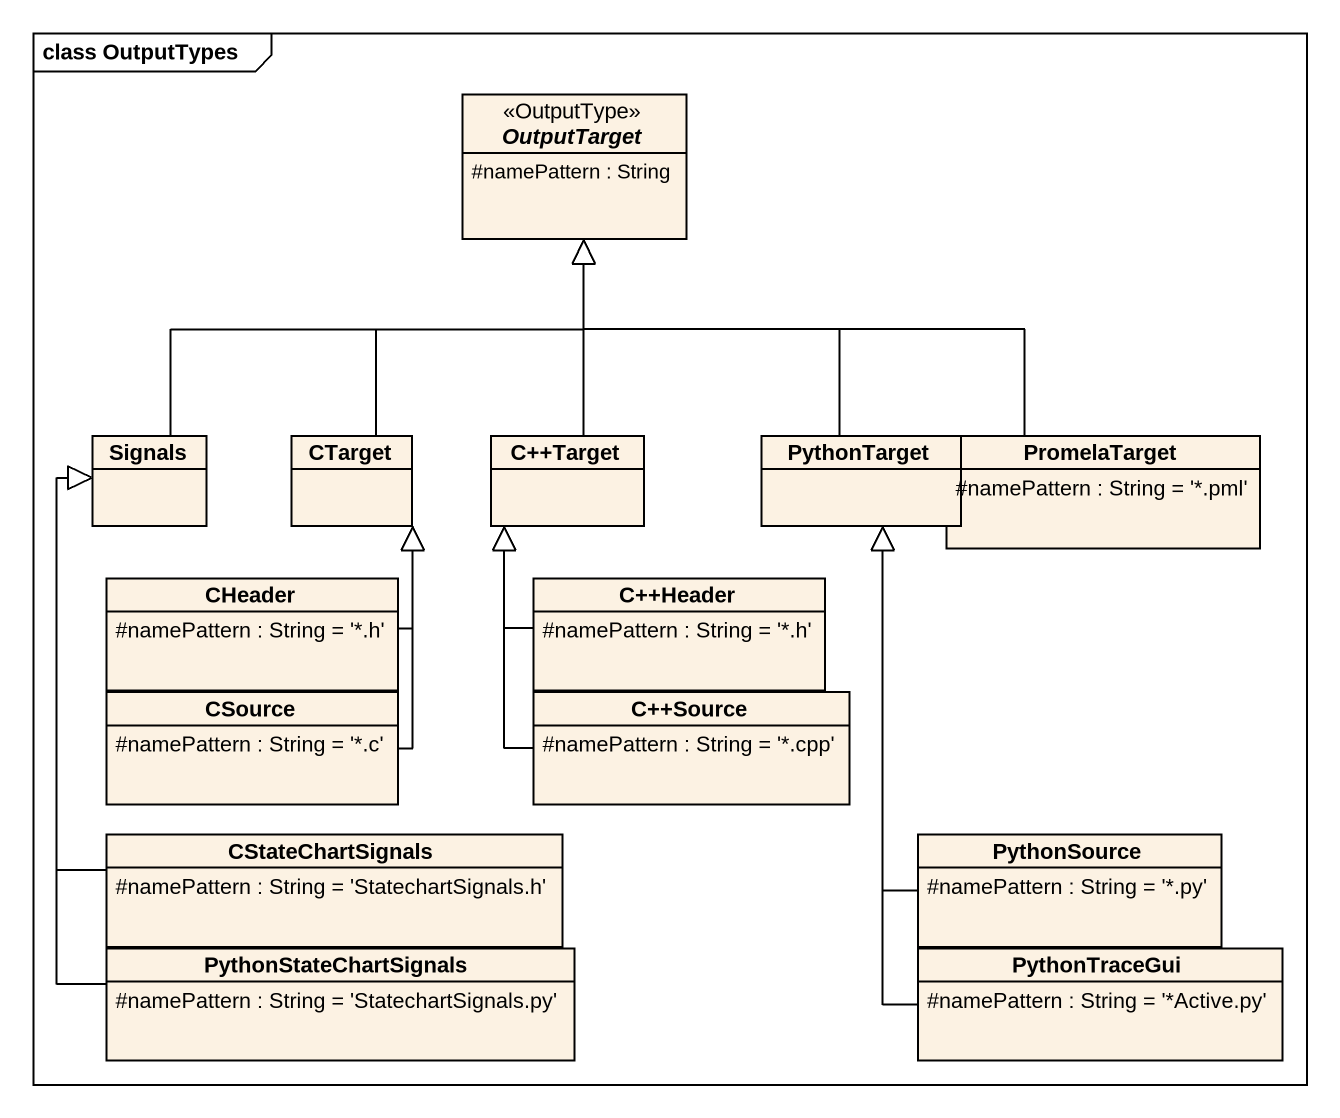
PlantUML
@startuml
mainframe class OutputTypes
hide circle
hide empty members
skinparam classAttributeIconSize 0
abstract class OutputTarget <<OutputType>> {
  #namePattern : String
}
class Signals
class CTarget
class "C++Target" as C_Target
class PythonTarget
class PromelaTarget {
  #namePattern : String = '*.pml'
}
class CHeader {
  #namePattern : String = '*.h'
}
class "C++Header" as C_Header {
  #namePattern : String = '*.h'
}
class CSource {
  #namePattern : String = '*.c'
}
class "C++Source" as C_Source {
  #namePattern : String = '*.cpp'
}
class CStateChartSignals {
  #namePattern : String = 'StatechartSignals.h'
}
class PythonSource {
  #namePattern : String = '*.py'
}
class PythonStateChartSignals {
  #namePattern : String = 'StatechartSignals.py'
}
class PythonTraceGui {
  #namePattern : String = '*Active.py'
}
Signals -up-|> OutputTarget
CTarget -up-|> OutputTarget
C_Target -up-|> OutputTarget
PythonTarget -up-|> OutputTarget
PromelaTarget -up-|> OutputTarget
CHeader -up-|> CTarget
C_Header -up-|> C_Target
CSource -up-|> CTarget
C_Source -up-|> C_Target
CStateChartSignals -up-|> Signals
PythonSource -up-|> PythonTarget
PythonStateChartSignals -up-|> Signals
PythonTraceGui -up-|> PythonTarget
@enduml
